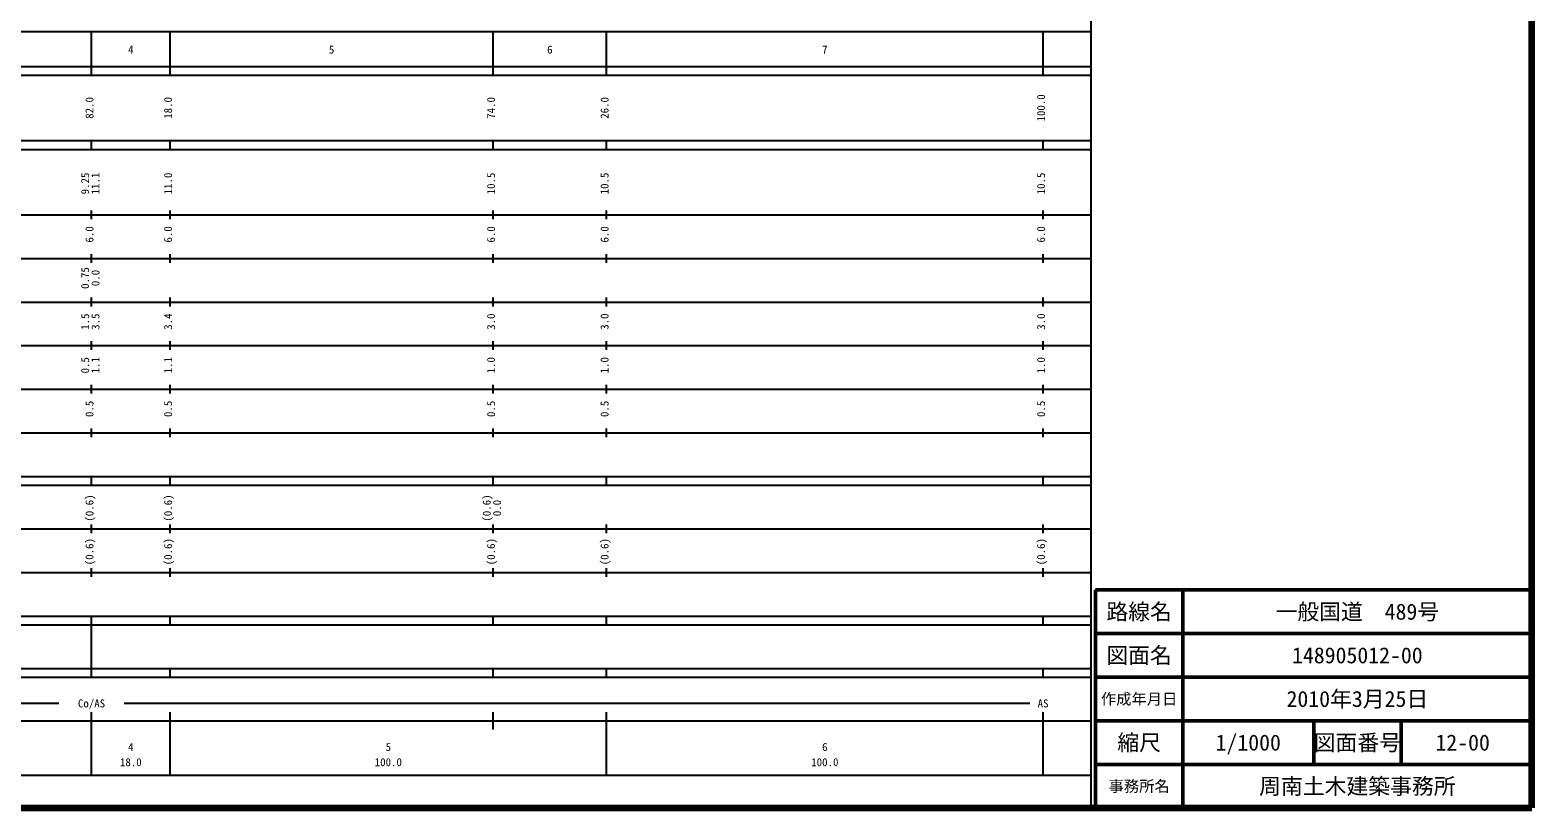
# Model space of a CAD drawing. Units: millimetres on the paper, enlarged 1000 times. Extents: x 40000 to 680000, y 20000 to 380000.
# Drawn here: x 335918 to 680000, y 20000 to 198357 of the extents above; entities that cross this region are included whole.
import ezdxf
from ezdxf.enums import TextEntityAlignment as Align

# ---------------------------------------------------------------- set-up
doc = ezdxf.new("R2010")
doc.units = ezdxf.units.MM
doc.header["$LTSCALE"] = 1000
for name, color, linetype, lineweight in [('M-TTL', 2, 'Continuous', 140), ('M-TTL-BAND', 7, 'Continuous', 25), ('M-TTL-FRAM', 2, 'Continuous', 50), ('M-TTL-LINE', 7, 'Continuous', 50)]:
    doc.layers.add(name, color=color, linetype=linetype, lineweight=lineweight)
doc.layers.add('M-TTL-TXT', color=7, linetype='Continuous')
doc.styles.add('ＭＳ ゴシック', font='')
doc.styles.get('ＭＳ ゴシック').set_extended_font_data('MS Gothic')

msp = doc.modelspace()

# ---------------------------------------------------------------- linework, layer by layer
at = {"layer": 'M-TTL'}
for p, q in [((680000, 20000), (680000, 380000)), ((40000, 20000), (680000, 20000))]:
    msp.add_line(p, q, dxfattribs=at)
at = {"layer": 'M-TTL-BAND'}
for p, q in [((579000, 20000), (579000, 370000)), ((68000, 198000), (579000, 198000)), ((350000, 188000), (350000, 198000)), ((368000, 188000), (368000, 198000)), ((442000, 188000), (442000, 198000)), ((468000, 188000), (468000, 198000)), ((568000, 188000), (568000, 198000)), ((40000, 190000), (579000, 190000)), ((40000, 188000), (579000, 188000)), ((40000, 173000), (579000, 173000)), ((350000, 171000), (350000, 173000)), ((368000, 171000), (368000, 173000)), ((442000, 171000), (442000, 173000)), ((468000, 171000), (468000, 173000)), ((568000, 171000), (568000, 173000)), ((40000, 171000), (579000, 171000)), ((40000, 156000), (579000, 156000)), ((350000, 155000), (350000, 157000)), ((368000, 155000), (368000, 157000)), ((442000, 155000), (442000, 157000)), ((468000, 155000), (468000, 157000)), ((568000, 155000), (568000, 157000)), ((46000, 146000), (579000, 146000)), ((350000, 145000), (350000, 147000)), ((368000, 145000), (368000, 147000)), ((442000, 145000), (442000, 147000)), ((468000, 145000), (468000, 147000)), ((568000, 145000), (568000, 147000)), ((52000, 136000), (579000, 136000)), ((350000, 135000), (350000, 137000)), ((368000, 135000), (368000, 137000)), ((442000, 135000), (442000, 137000)), ((468000, 135000), (468000, 137000)), ((568000, 135000), (568000, 137000)), ((46000, 126000), (579000, 126000)), ((350000, 125000), (350000, 127000)), ((368000, 125000), (368000, 127000)), ((442000, 125000), (442000, 127000)), ((468000, 125000), (468000, 127000)), ((568000, 125000), (568000, 127000)), ((350000, 115000), (350000, 117000)), ((368000, 115000), (368000, 117000)), ((442000, 115000), (442000, 117000)), ((468000, 115000), (468000, 117000)), ((568000, 115000), (568000, 117000)), ((52000, 116000), (579000, 116000)), ((350000, 105000), (350000, 107000)), ((368000, 105000), (368000, 107000)), ((442000, 105000), (442000, 107000)), ((468000, 105000), (468000, 107000)), ((568000, 105000), (568000, 107000)), ((46000, 106000), (579000, 106000)), ((40000, 96000), (579000, 96000)), ((40000, 94000), (579000, 94000)), ((350000, 94000), (350000, 96000)), ((368000, 94000), (368000, 96000)), ((442000, 94000), (442000, 96000)), ((468000, 94000), (468000, 96000)), ((568000, 94000), (568000, 96000)), ((49000, 84000), (579000, 84000)), ((350000, 83000), (350000, 85000)), ((368000, 83000), (368000, 85000)), ((442000, 83000), (442000, 85000)), ((468000, 83000), (468000, 85000)), ((568000, 83000), (568000, 85000)), ((40000, 74000), (579000, 74000)), ((350000, 73000), (350000, 75000)), ((368000, 73000), (368000, 75000)), ((442000, 73000), (442000, 75000)), ((468000, 73000), (468000, 75000)), ((568000, 73000), (568000, 75000)), ((40000, 64000), (579000, 64000)), ((40000, 62000), (579000, 62000)), ((350000, 62000), (350000, 64000)), ((350000, 52000), (350000, 62000)), ((368000, 62000), (368000, 64000)), ((442000, 62000), (442000, 64000)), ((468000, 62000), (468000, 64000)), ((568000, 62000), (568000, 64000)), ((40000, 52000), (579000, 52000)), ((350000, 50000), (350000, 52000)), ((368000, 50000), (368000, 52000)), ((442000, 50000), (442000, 52000)), ((468000, 50000), (468000, 52000)), ((568000, 50000), (568000, 52000)), ((40000, 50000), (579000, 50000)), ((71000, 44000), (342500, 44000)), ((350000, 27500), (350000, 42000)), ((357500, 44000), (565000, 44000)), ((368000, 27500), (368000, 42000)), ((442000, 38000), (442000, 42000)), ((468000, 27500), (468000, 42000)), ((568000, 27500), (568000, 42000)), ((40000, 40000), (579000, 40000)), ((68000, 27500), (579000, 27500))]:
    msp.add_line(p, q, dxfattribs=at)
at = {"layer": 'M-TTL-FRAM'}
for p, q in [((680000, 70000), (580000, 70000)), ((580000, 70000), (580000, 20000))]:
    msp.add_line(p, q, dxfattribs=at)
at = {"layer": 'M-TTL-LINE'}
for p, q in [((600000, 70000), (600000, 20000)), ((680000, 60000), (580000, 60000)), ((680000, 50000), (580000, 50000)), ((680000, 40000), (580000, 40000)), ((630000, 40000), (630000, 30000)), ((650000, 40000), (650000, 30000)), ((680000, 30000), (580000, 30000))]:
    msp.add_line(p, q, dxfattribs=at)

# ---------------------------------------------------------------- texts
at = {"layer": 'M-TTL-BAND', "style": 'ＭＳ ゴシック'}
for s, p in [('4', (359000, 192405)), ('5', (405000, 192405)), ('6', (455000, 192405)), ('7', (518000, 192405)), ('Co/AS', (350000, 42500)), ('AS', (568000, 42500)), ('4', (359000, 32523)), ('5', (418000, 32523)), ('6', (518000, 32523)), ('18.0', (359000, 29033)), ('100.0', (418000, 29033)), ('100.0', (518000, 29033))]:
    msp.add_text(s, height=1833, dxfattribs=at).set_placement(p, align=Align.BOTTOM_CENTER)
for s, p in [('82.0', (351000, 180500)), ('18.0', (369000, 180500)), ('74.0', (443000, 180500)), ('26.0', (469000, 180500)), ('100.0', (569000, 180500)), ('9.25', (350000, 163174)), ('11.1', (352370, 163174)), ('11.0', (369000, 163174)), ('10.5', (443000, 163174)), ('10.5', (469000, 163174)), ('10.5', (569000, 163174)), ('6.0', (351000, 151500)), ('6.0', (369000, 151500)), ('6.0', (443000, 151500)), ('6.0', (469000, 151500)), ('6.0', (569000, 151500)), ('0.75', (350000, 141500)), ('0.0', (352370, 141500)), ('1.5', (350000, 131500)), ('3.5', (352370, 131500)), ('3.4', (369000, 131500)), ('3.0', (443000, 131500)), ('3.0', (469000, 131500)), ('3.0', (569000, 131500)), ('0.5', (350000, 121500)), ('1.1', (352370, 121500)), ('1.1', (369000, 121500)), ('1.0', (443000, 121500)), ('1.0', (469000, 121500)), ('1.0', (569000, 121500)), ('0.5', (351000, 111500)), ('0.5', (369000, 111500)), ('0.5', (443000, 111500)), ('0.5', (469000, 111500)), ('0.5', (569000, 111500)), ('(0.6)', (351000, 88764)), ('(0.6)', (369000, 88764)), ('(0.6)', (442000, 88764)), ('0.0', (444370, 88764)), ('(0.6)', (351000, 78764)), ('(0.6)', (369000, 78764)), ('(0.6)', (443000, 78764)), ('(0.6)', (469000, 78764)), ('(0.6)', (569000, 78764))]:
    msp.add_text(s, height=1833, rotation=90, dxfattribs=at).set_placement(p, align=Align.BOTTOM_CENTER)
at = {"layer": 'M-TTL-TXT', "style": 'ＭＳ ゴシック'}
for s, height, p in [('路線名', 3666, (590000, 65000)), ('路線名', 3666, (590000, 65000)), ('一般国道\u3000489号', 3666, (640000, 65000)), ('図面名', 3666, (590000, 55000)), ('図面名', 3666, (590000, 55000)), ('148905012-00', 3666, (640000, 55000)), ('作成年月日', 2566, (590000, 45000)), ('作成年月日', 2566, (590000, 45000)), ('2010年3月25日', 3666, (640000, 45000)), ('縮尺', 3666, (590000, 35000)), ('縮尺', 3666, (590000, 35000)), ('1/1000', 3666, (615000, 35000)), ('図面番号', 3666, (640000, 35000)), ('図面番号', 3666, (640000, 35000)), ('12-00', 3666, (664125, 35000)), ('事務所名', 2566, (590000, 25000)), ('事務所名', 2566, (590000, 25000)), ('周南土木建築事務所', 3666, (640000, 25000))]:
    msp.add_text(s, height=height, dxfattribs=at).set_placement(p, align=Align.MIDDLE_CENTER)

doc.saveas('drawing.dxf')
